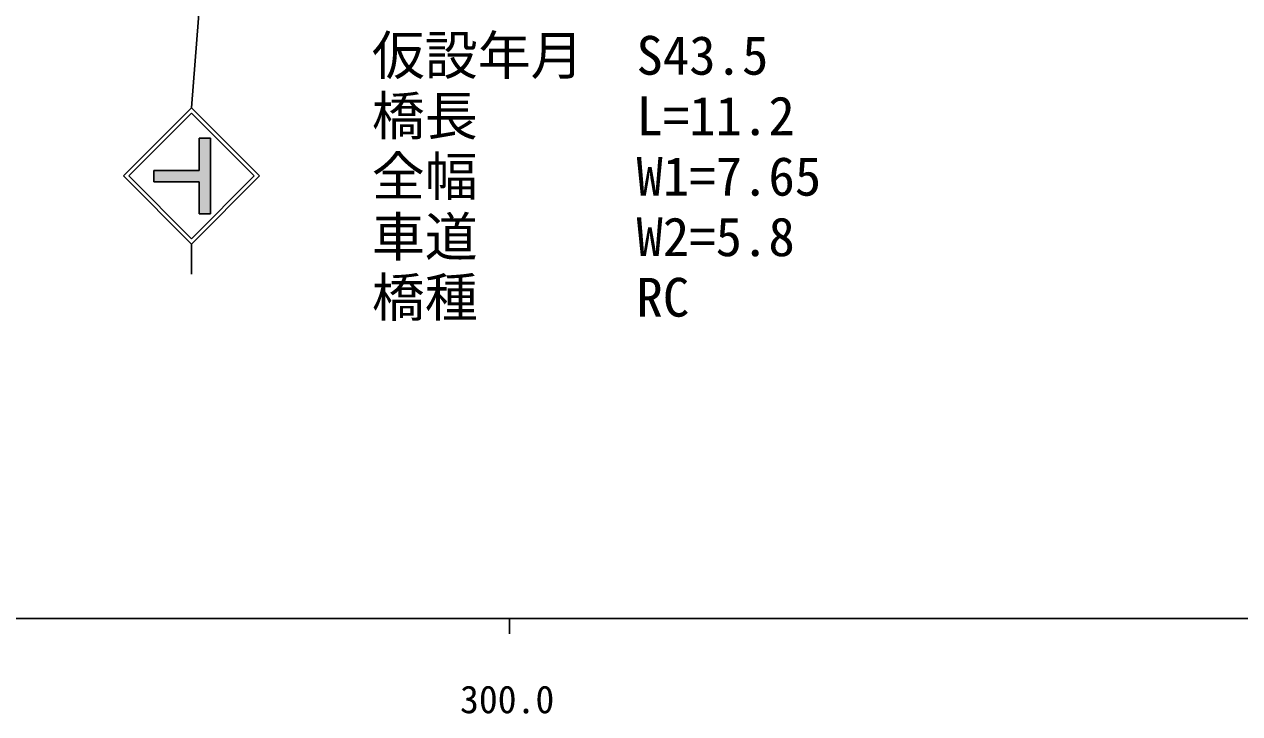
# Model space of a CAD drawing. Units: millimetres, scale not verified. Extents: x 40000 to 680000, y 20000 to 380000.
# Drawn here: x 335910 to 416291, y 198715 to 244307 of the extents above; entities that cross this region are included whole.
import ezdxf
from ezdxf.enums import TextEntityAlignment as Align

# ---------------------------------------------------------------- set-up
doc = ezdxf.new("R2010")
doc.units = ezdxf.units.MM
doc.header["$LTSCALE"] = 1000
for name, color, linetype, lineweight in [('M-STR-HTXT', 7, 'Continuous', 13), ('M-STR-STRC', 7, 'Continuous', 25), ('M-TTL-BAND', 7, 'Continuous', 25)]:
    doc.layers.add(name, color=color, linetype=linetype, lineweight=lineweight)
doc.styles.add('ＭＳ ゴシック', font='')
doc.styles.get('ＭＳ ゴシック').set_extended_font_data('MS Gothic')

msp = doc.modelspace()

# ---------------------------------------------------------------- hatches: boundary and pattern name
at = {"layer": 'M-STR-STRC'}
msp.add_hatch(color=256, dxfattribs=at).paths.add_polyline_path([(344468, 234649), (347468, 234649), (347468, 236774), (348218, 236774), (348218, 231774), (347468, 231774), (347468, 233899), (344468, 233899)])

# ---------------------------------------------------------------- linework, layer by layer
for p, q in [((349122, 266570), (346969, 238775)), ((342469, 234275), (346969, 238775)), ((351469, 234275), (346969, 238775)), ((342822, 234275), (346969, 238422)), ((351116, 234275), (346969, 238422)), ((348218, 236774), (347468, 236774)), ((347468, 234649), (347468, 236774)), ((348218, 231774), (348218, 236774)), ((342469, 234275), (346969, 229774)), ((342822, 234275), (346969, 230128)), ((344468, 233899), (344468, 234649)), ((347468, 234649), (344468, 234649)), ((346969, 230128), (351116, 234275)), ((346969, 229775), (351469, 234275)), ((347468, 233899), (344468, 233899)), ((347468, 231774), (347468, 233899)), ((348218, 231774), (347468, 231774)), ((346969, 229774), (346969, 227774))]:
    msp.add_line(p, q, dxfattribs=at)
at = {"layer": 'M-TTL-BAND'}
for p, q in [((40000, 205000), (579000, 205000)), ((368000, 205000), (368000, 204000))]:
    msp.add_line(p, q, dxfattribs=at)

# ---------------------------------------------------------------- texts
at = {"layer": 'M-STR-HTXT', "style": 'ＭＳ ゴシック'}
for s, p in [('仮設年月\u3000S43.5', (358895, 243539)), ('橋長\u3000\u3000\u3000L=11.2', (358895, 239539)), ('全幅\u3000\u3000\u3000W1=7.65', (358895, 235539)), ('車道\u3000\u3000\u3000W2=5.8', (358895, 231539)), ('橋種\u3000\u3000\u3000RC', (358895, 227539))]:
    msp.add_text(s, height=2566, dxfattribs=at).set_placement(p, align=Align.TOP_LEFT)
at = {"layer": 'M-TTL-BAND', "style": 'ＭＳ ゴシック'}
msp.add_text('300.0', height=1833, dxfattribs=at).set_placement((367844, 198195), align=Align.BOTTOM_CENTER)

doc.saveas('drawing.dxf')
